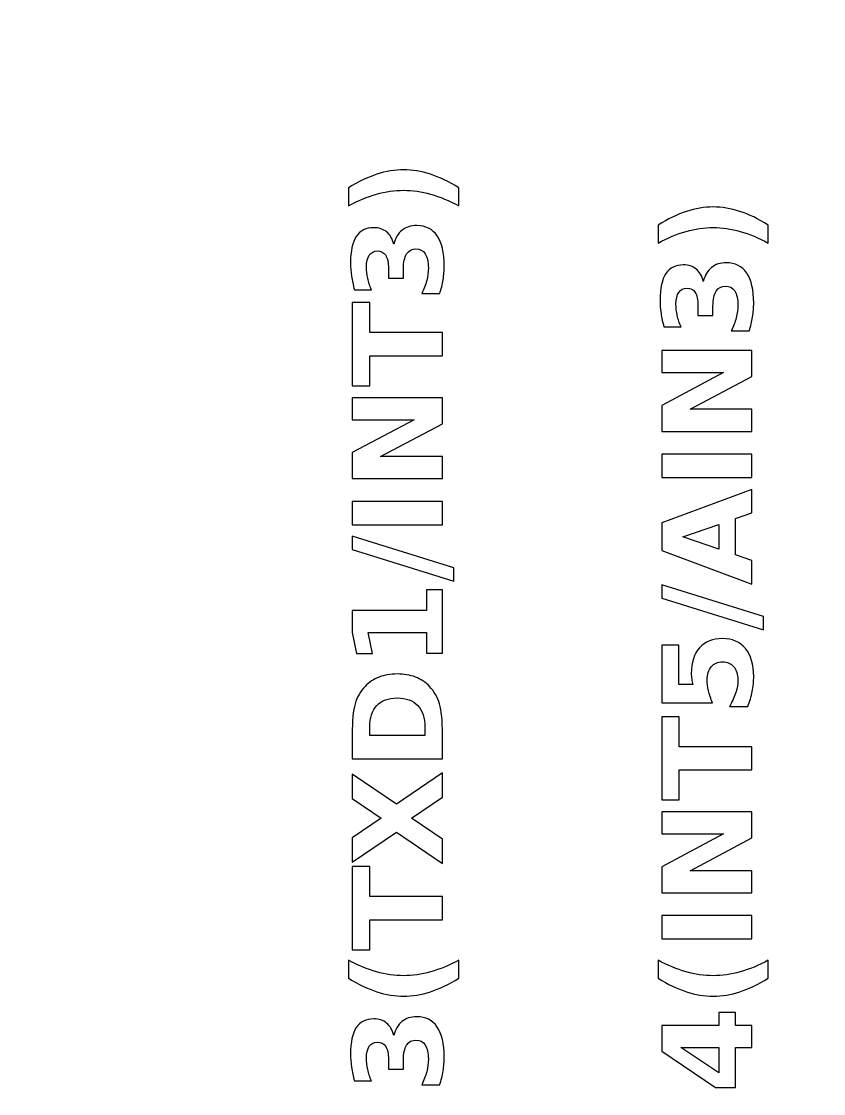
# Model space of a CAD drawing. Header units: centimetres. Extents: x -16.5 to -4.5, y -20.9 to -8.8.
# Drawn here: x -13.107 to -11.811, y -19.23 to -17.499 of the extents above; entities that cross this region are included whole.
import ezdxf

# ---------------------------------------------------------------- set-up
doc = ezdxf.new("R2010")
doc.units = ezdxf.units.CM
doc.header["$MEASUREMENT"] = 0
doc.layers.add('Layer 1', color=7, linetype='Continuous')

msp = doc.modelspace()

# ---------------------------------------------------------------- linework, layer by layer
at = {"layer": 'Layer 1', "color": 7, "lineweight": 35}
msp.add_open_spline([(-16.5, -8.85), (-16.5, -8.85), (-4.5, -8.85), (-4.5, -8.85), (-4.5, -8.85), (-4.5, -8.85), (-4.5, -20.85), (-4.5, -20.85), (-4.5, -20.85), (-4.5, -20.85), (-16.5, -20.85), (-16.5, -20.85), (-16.5, -20.85), (-16.5, -20.85), (-16.5, -8.85), (-16.5, -8.85)], degree=3, knots=[0, 0, 0, 0, 0.25, 0.25, 0.25, 0.25, 0.5, 0.5, 0.5, 0.5, 0.75, 0.75, 0.75, 0.75, 1, 1, 1, 1], dxfattribs=at)
at = {"layer": 'Layer 1', "color": 250, "lineweight": 100}
msp.add_open_spline([(-15.8, -9.55), (-15.8, -9.55), (-5.2, -9.55), (-5.2, -9.55), (-5.2, -9.55), (-5.2, -9.55), (-5.2, -20.15), (-5.2, -20.15), (-5.2, -20.15), (-5.2, -20.15), (-15.8, -20.15), (-15.8, -20.15), (-15.8, -20.15), (-15.8, -20.15), (-15.8, -9.55), (-15.8, -9.55)], degree=3, knots=[0, 0, 0, 0, 0.25, 0.25, 0.25, 0.25, 0.5, 0.5, 0.5, 0.5, 0.75, 0.75, 0.75, 0.75, 1, 1, 1, 1], dxfattribs=at)
at = {"layer": 'Layer 1', "color": 250}
for points, knots in [([(-12.40073, -17.79633), (-12.41623, -17.788), (-12.43137, -17.78173), (-12.44613, -17.77756), (-12.44613, -17.77756), (-12.46093, -17.7734), (-12.4755, -17.77133), (-12.4899, -17.77133), (-12.4899, -17.77133), (-12.5043, -17.77133), (-12.51887, -17.7734), (-12.5336, -17.77756), (-12.5336, -17.77756), (-12.54833, -17.78173), (-12.56343, -17.788), (-12.57887, -17.79633), (-12.57887, -17.79633), (-12.57887, -17.79633), (-12.57887, -17.76733), (-12.57887, -17.76733), (-12.57887, -17.76733), (-12.5629, -17.75743), (-12.54763, -17.7501), (-12.533, -17.7453), (-12.533, -17.7453), (-12.5184, -17.74053), (-12.50397, -17.73813), (-12.4897, -17.73813), (-12.4897, -17.73813), (-12.47543, -17.73813), (-12.46107, -17.7405), (-12.4466, -17.74526), (-12.4466, -17.74526), (-12.4321, -17.75), (-12.4168, -17.75736), (-12.40073, -17.76733), (-12.40073, -17.76733), (-12.40073, -17.76733), (-12.40073, -17.79633), (-12.40073, -17.79633)], [0, 0, 0, 0, 0.1, 0.1, 0.1, 0.1, 0.2, 0.2, 0.2, 0.2, 0.3, 0.3, 0.3, 0.3, 0.4, 0.4, 0.4, 0.4, 0.5, 0.5, 0.5, 0.5, 0.6, 0.6, 0.6, 0.6, 0.7, 0.7, 0.7, 0.7, 0.8, 0.8, 0.8, 0.8, 0.9, 0.9, 0.9, 0.9, 1, 1, 1, 1]), ([(-11.90073, -17.85639), (-11.91623, -17.84806), (-11.93137, -17.84179), (-11.94613, -17.83762), (-11.94613, -17.83762), (-11.96093, -17.83346), (-11.9755, -17.83139), (-11.9899, -17.83139), (-11.9899, -17.83139), (-12.0043, -17.83139), (-12.01887, -17.83346), (-12.0336, -17.83762), (-12.0336, -17.83762), (-12.04833, -17.84179), (-12.06343, -17.84806), (-12.07887, -17.85639), (-12.07887, -17.85639), (-12.07887, -17.85639), (-12.07887, -17.82739), (-12.07887, -17.82739), (-12.07887, -17.82739), (-12.0629, -17.81749), (-12.04763, -17.81016), (-12.033, -17.80536), (-12.033, -17.80536), (-12.0184, -17.80059), (-12.00397, -17.79819), (-11.9897, -17.79819), (-11.9897, -17.79819), (-11.97543, -17.79819), (-11.96107, -17.80056), (-11.9466, -17.80532), (-11.9466, -17.80532), (-11.9321, -17.81006), (-11.9168, -17.81742), (-11.90073, -17.82739), (-11.90073, -17.82739), (-11.90073, -17.82739), (-11.90073, -17.85639), (-11.90073, -17.85639)], [0, 0, 0, 0, 0.1, 0.1, 0.1, 0.1, 0.2, 0.2, 0.2, 0.2, 0.3, 0.3, 0.3, 0.3, 0.4, 0.4, 0.4, 0.4, 0.5, 0.5, 0.5, 0.5, 0.6, 0.6, 0.6, 0.6, 0.7, 0.7, 0.7, 0.7, 0.8, 0.8, 0.8, 0.8, 0.9, 0.9, 0.9, 0.9, 1, 1, 1, 1]), ([(-12.50573, -17.85833), (-12.5032, -17.84853), (-12.49877, -17.84103), (-12.4925, -17.83593), (-12.4925, -17.83593), (-12.4862, -17.83083), (-12.47823, -17.82827), (-12.46853, -17.82827), (-12.46853, -17.82827), (-12.45407, -17.82827), (-12.44307, -17.8338), (-12.43553, -17.84487), (-12.43553, -17.84487), (-12.42803, -17.85593), (-12.42427, -17.87207), (-12.42427, -17.8933), (-12.42427, -17.8933), (-12.42427, -17.9008), (-12.42487, -17.9083), (-12.42607, -17.91583), (-12.42607, -17.91583), (-12.42727, -17.92333), (-12.4291, -17.93077), (-12.4315, -17.93813), (-12.4315, -17.93813), (-12.4315, -17.93813), (-12.4605, -17.93813), (-12.4605, -17.93813), (-12.4605, -17.93813), (-12.457, -17.9311), (-12.45433, -17.92413), (-12.45253, -17.9172), (-12.45253, -17.9172), (-12.45077, -17.91027), (-12.44987, -17.90343), (-12.44987, -17.89673), (-12.44987, -17.89673), (-12.44987, -17.88677), (-12.4516, -17.87913), (-12.45503, -17.87383), (-12.45503, -17.87383), (-12.4585, -17.86853), (-12.46343, -17.86587), (-12.4699, -17.86587), (-12.4699, -17.86587), (-12.47653, -17.86587), (-12.48157, -17.8686), (-12.48497, -17.87403), (-12.48497, -17.87403), (-12.4884, -17.87947), (-12.4901, -17.8875), (-12.4901, -17.8981), (-12.4901, -17.8981), (-12.4901, -17.8981), (-12.4901, -17.91313), (-12.4901, -17.91313), (-12.4901, -17.91313), (-12.4901, -17.91313), (-12.51433, -17.91313), (-12.51433, -17.91313), (-12.51433, -17.91313), (-12.51433, -17.91313), (-12.51433, -17.89733), (-12.51433, -17.89733), (-12.51433, -17.89733), (-12.51433, -17.88787), (-12.5158, -17.88087), (-12.51877, -17.87623), (-12.51877, -17.87623), (-12.52173, -17.8716), (-12.52623, -17.8693), (-12.53227, -17.8693), (-12.53227, -17.8693), (-12.53787, -17.8693), (-12.5422, -17.87153), (-12.54523, -17.87603), (-12.54523, -17.87603), (-12.5483, -17.88053), (-12.54983, -17.88687), (-12.54983, -17.89507), (-12.54983, -17.89507), (-12.54983, -17.90113), (-12.54917, -17.90723), (-12.5478, -17.91343), (-12.5478, -17.91343), (-12.54643, -17.9196), (-12.5444, -17.92573), (-12.54173, -17.93187), (-12.54173, -17.93187), (-12.54173, -17.93187), (-12.56927, -17.93187), (-12.56927, -17.93187), (-12.56927, -17.93187), (-12.57137, -17.92443), (-12.57293, -17.9171), (-12.57397, -17.9098), (-12.57397, -17.9098), (-12.575, -17.9025), (-12.57553, -17.89537), (-12.57553, -17.88833), (-12.57553, -17.88833), (-12.57553, -17.8694), (-12.57243, -17.8552), (-12.5662, -17.8458), (-12.5662, -17.8458), (-12.56, -17.8364), (-12.55063, -17.8317), (-12.53813, -17.8317), (-12.53813, -17.8317), (-12.52963, -17.8317), (-12.52263, -17.83393), (-12.5172, -17.83843), (-12.5172, -17.83843), (-12.51177, -17.84293), (-12.50793, -17.84957), (-12.50573, -17.85833)], [0, 0, 0, 0, 0.0344828, 0.0344828, 0.0344828, 0.0344828, 0.0689655, 0.0689655, 0.0689655, 0.0689655, 0.1034483, 0.1034483, 0.1034483, 0.1034483, 0.137931, 0.137931, 0.137931, 0.137931, 0.1724138, 0.1724138, 0.1724138, 0.1724138, 0.2068966, 0.2068966, 0.2068966, 0.2068966, 0.2413793, 0.2413793, 0.2413793, 0.2413793, 0.2758621, 0.2758621, 0.2758621, 0.2758621, 0.3103448, 0.3103448, 0.3103448, 0.3103448, 0.3448276, 0.3448276, 0.3448276, 0.3448276, 0.3793103, 0.3793103, 0.3793103, 0.3793103, 0.4137931, 0.4137931, 0.4137931, 0.4137931, 0.4482759, 0.4482759, 0.4482759, 0.4482759, 0.4827586, 0.4827586, 0.4827586, 0.4827586, 0.5172414, 0.5172414, 0.5172414, 0.5172414, 0.5517241, 0.5517241, 0.5517241, 0.5517241, 0.5862069, 0.5862069, 0.5862069, 0.5862069, 0.6206897, 0.6206897, 0.6206897, 0.6206897, 0.6551724, 0.6551724, 0.6551724, 0.6551724, 0.6896552, 0.6896552, 0.6896552, 0.6896552, 0.7241379, 0.7241379, 0.7241379, 0.7241379, 0.7586207, 0.7586207, 0.7586207, 0.7586207, 0.7931034, 0.7931034, 0.7931034, 0.7931034, 0.8275862, 0.8275862, 0.8275862, 0.8275862, 0.862069, 0.862069, 0.862069, 0.862069, 0.8965517, 0.8965517, 0.8965517, 0.8965517, 0.9310345, 0.9310345, 0.9310345, 0.9310345, 0.9655172, 0.9655172, 0.9655172, 0.9655172, 1, 1, 1, 1]), ([(-12.00573, -17.91839), (-12.0032, -17.90859), (-11.99877, -17.90109), (-11.9925, -17.89599), (-11.9925, -17.89599), (-11.9862, -17.89089), (-11.97823, -17.88833), (-11.96853, -17.88833), (-11.96853, -17.88833), (-11.95407, -17.88833), (-11.94307, -17.89386), (-11.93553, -17.90493), (-11.93553, -17.90493), (-11.92803, -17.91599), (-11.92427, -17.93213), (-11.92427, -17.95336), (-11.92427, -17.95336), (-11.92427, -17.96086), (-11.92487, -17.96836), (-11.92607, -17.97589), (-11.92607, -17.97589), (-11.92727, -17.98339), (-11.9291, -17.99083), (-11.9315, -17.99819), (-11.9315, -17.99819), (-11.9315, -17.99819), (-11.9605, -17.99819), (-11.9605, -17.99819), (-11.9605, -17.99819), (-11.957, -17.99116), (-11.95433, -17.98419), (-11.95253, -17.97726), (-11.95253, -17.97726), (-11.95077, -17.97033), (-11.94987, -17.96349), (-11.94987, -17.95679), (-11.94987, -17.95679), (-11.94987, -17.94683), (-11.9516, -17.93919), (-11.95503, -17.93389), (-11.95503, -17.93389), (-11.9585, -17.92859), (-11.96343, -17.92593), (-11.9699, -17.92593), (-11.9699, -17.92593), (-11.97653, -17.92593), (-11.98157, -17.92866), (-11.98497, -17.93409), (-11.98497, -17.93409), (-11.9884, -17.93953), (-11.9901, -17.94756), (-11.9901, -17.95816), (-11.9901, -17.95816), (-11.9901, -17.95816), (-11.9901, -17.97319), (-11.9901, -17.97319), (-11.9901, -17.97319), (-11.9901, -17.97319), (-12.01433, -17.97319), (-12.01433, -17.97319), (-12.01433, -17.97319), (-12.01433, -17.97319), (-12.01433, -17.95739), (-12.01433, -17.95739), (-12.01433, -17.95739), (-12.01433, -17.94793), (-12.0158, -17.94093), (-12.01877, -17.93629), (-12.01877, -17.93629), (-12.02173, -17.93166), (-12.02623, -17.92936), (-12.03227, -17.92936), (-12.03227, -17.92936), (-12.03787, -17.92936), (-12.0422, -17.93159), (-12.04523, -17.93609), (-12.04523, -17.93609), (-12.0483, -17.94059), (-12.04983, -17.94693), (-12.04983, -17.95513), (-12.04983, -17.95513), (-12.04983, -17.96119), (-12.04917, -17.96729), (-12.0478, -17.97349), (-12.0478, -17.97349), (-12.04643, -17.97966), (-12.0444, -17.98579), (-12.04173, -17.99193), (-12.04173, -17.99193), (-12.04173, -17.99193), (-12.06927, -17.99193), (-12.06927, -17.99193), (-12.06927, -17.99193), (-12.07137, -17.98449), (-12.07293, -17.97716), (-12.07397, -17.96986), (-12.07397, -17.96986), (-12.075, -17.96256), (-12.07553, -17.95543), (-12.07553, -17.94839), (-12.07553, -17.94839), (-12.07553, -17.92946), (-12.07243, -17.91526), (-12.0662, -17.90586), (-12.0662, -17.90586), (-12.06, -17.89646), (-12.05063, -17.89176), (-12.03813, -17.89176), (-12.03813, -17.89176), (-12.02963, -17.89176), (-12.02263, -17.89399), (-12.0172, -17.89849), (-12.0172, -17.89849), (-12.01177, -17.90299), (-12.00793, -17.90963), (-12.00573, -17.91839)], [0, 0, 0, 0, 0.0344828, 0.0344828, 0.0344828, 0.0344828, 0.0689655, 0.0689655, 0.0689655, 0.0689655, 0.1034483, 0.1034483, 0.1034483, 0.1034483, 0.137931, 0.137931, 0.137931, 0.137931, 0.1724138, 0.1724138, 0.1724138, 0.1724138, 0.2068966, 0.2068966, 0.2068966, 0.2068966, 0.2413793, 0.2413793, 0.2413793, 0.2413793, 0.2758621, 0.2758621, 0.2758621, 0.2758621, 0.3103448, 0.3103448, 0.3103448, 0.3103448, 0.3448276, 0.3448276, 0.3448276, 0.3448276, 0.3793103, 0.3793103, 0.3793103, 0.3793103, 0.4137931, 0.4137931, 0.4137931, 0.4137931, 0.4482759, 0.4482759, 0.4482759, 0.4482759, 0.4827586, 0.4827586, 0.4827586, 0.4827586, 0.5172414, 0.5172414, 0.5172414, 0.5172414, 0.5517241, 0.5517241, 0.5517241, 0.5517241, 0.5862069, 0.5862069, 0.5862069, 0.5862069, 0.6206897, 0.6206897, 0.6206897, 0.6206897, 0.6551724, 0.6551724, 0.6551724, 0.6551724, 0.6896552, 0.6896552, 0.6896552, 0.6896552, 0.7241379, 0.7241379, 0.7241379, 0.7241379, 0.7586207, 0.7586207, 0.7586207, 0.7586207, 0.7931034, 0.7931034, 0.7931034, 0.7931034, 0.8275862, 0.8275862, 0.8275862, 0.8275862, 0.862069, 0.862069, 0.862069, 0.862069, 0.8965517, 0.8965517, 0.8965517, 0.8965517, 0.9310345, 0.9310345, 0.9310345, 0.9310345, 0.9655172, 0.9655172, 0.9655172, 0.9655172, 1, 1, 1, 1]), ([(-12.5729, -18.08696), (-12.5729, -18.08696), (-12.5729, -17.9526), (-12.5729, -17.9526), (-12.5729, -17.9526), (-12.5729, -17.9526), (-12.54447, -17.9526), (-12.54447, -17.9526), (-12.54447, -17.9526), (-12.54447, -17.9526), (-12.54447, -18.00093), (-12.54447, -18.00093), (-12.54447, -18.00093), (-12.54447, -18.00093), (-12.4271, -18.00093), (-12.4271, -18.00093), (-12.4271, -18.00093), (-12.4271, -18.00093), (-12.4271, -18.03853), (-12.4271, -18.03853), (-12.4271, -18.03853), (-12.4271, -18.03853), (-12.54447, -18.03853), (-12.54447, -18.03853), (-12.54447, -18.03853), (-12.54447, -18.03853), (-12.54447, -18.08696), (-12.54447, -18.08696), (-12.54447, -18.08696), (-12.54447, -18.08696), (-12.5729, -18.08696), (-12.5729, -18.08696)], [0, 0, 0, 0, 0.125, 0.125, 0.125, 0.125, 0.25, 0.25, 0.25, 0.25, 0.375, 0.375, 0.375, 0.375, 0.5, 0.5, 0.5, 0.5, 0.625, 0.625, 0.625, 0.625, 0.75, 0.75, 0.75, 0.75, 0.875, 0.875, 0.875, 0.875, 1, 1, 1, 1]), ([(-12.0729, -18.16056), (-12.0729, -18.16056), (-12.0729, -18.11856), (-12.0729, -18.11856), (-12.0729, -18.11856), (-12.0729, -18.11856), (-11.9729, -18.06553), (-11.9729, -18.06553), (-11.9729, -18.06553), (-11.9729, -18.06553), (-12.0729, -18.06553), (-12.0729, -18.06553), (-12.0729, -18.06553), (-12.0729, -18.06553), (-12.0729, -18.0299), (-12.0729, -18.0299), (-12.0729, -18.0299), (-12.0729, -18.0299), (-11.9271, -18.0299), (-11.9271, -18.0299), (-11.9271, -18.0299), (-11.9271, -18.0299), (-11.9271, -18.0719), (-11.9271, -18.0719), (-11.9271, -18.0719), (-11.9271, -18.0719), (-12.0271, -18.12493), (-12.0271, -18.12493), (-12.0271, -18.12493), (-12.0271, -18.12493), (-11.9271, -18.12493), (-11.9271, -18.12493), (-11.9271, -18.12493), (-11.9271, -18.12493), (-11.9271, -18.16056), (-11.9271, -18.16056), (-11.9271, -18.16056), (-11.9271, -18.16056), (-12.0729, -18.16056), (-12.0729, -18.16056)], [0, 0, 0, 0, 0.1, 0.1, 0.1, 0.1, 0.2, 0.2, 0.2, 0.2, 0.3, 0.3, 0.3, 0.3, 0.4, 0.4, 0.4, 0.4, 0.5, 0.5, 0.5, 0.5, 0.6, 0.6, 0.6, 0.6, 0.7, 0.7, 0.7, 0.7, 0.8, 0.8, 0.8, 0.8, 0.9, 0.9, 0.9, 0.9, 1, 1, 1, 1]), ([(-12.5729, -18.23693), (-12.5729, -18.23693), (-12.5729, -18.19493), (-12.5729, -18.19493), (-12.5729, -18.19493), (-12.5729, -18.19493), (-12.4729, -18.1419), (-12.4729, -18.1419), (-12.4729, -18.1419), (-12.4729, -18.1419), (-12.5729, -18.1419), (-12.5729, -18.1419), (-12.5729, -18.1419), (-12.5729, -18.1419), (-12.5729, -18.10627), (-12.5729, -18.10627), (-12.5729, -18.10627), (-12.5729, -18.10627), (-12.4271, -18.10627), (-12.4271, -18.10627), (-12.4271, -18.10627), (-12.4271, -18.10627), (-12.4271, -18.14827), (-12.4271, -18.14827), (-12.4271, -18.14827), (-12.4271, -18.14827), (-12.5271, -18.2013), (-12.5271, -18.2013), (-12.5271, -18.2013), (-12.5271, -18.2013), (-12.4271, -18.2013), (-12.4271, -18.2013), (-12.4271, -18.2013), (-12.4271, -18.2013), (-12.4271, -18.23693), (-12.4271, -18.23693), (-12.4271, -18.23693), (-12.4271, -18.23693), (-12.5729, -18.23693), (-12.5729, -18.23693)], [0, 0, 0, 0, 0.1, 0.1, 0.1, 0.1, 0.2, 0.2, 0.2, 0.2, 0.3, 0.3, 0.3, 0.3, 0.4, 0.4, 0.4, 0.4, 0.5, 0.5, 0.5, 0.5, 0.6, 0.6, 0.6, 0.6, 0.7, 0.7, 0.7, 0.7, 0.8, 0.8, 0.8, 0.8, 0.9, 0.9, 0.9, 0.9, 1, 1, 1, 1]), ([(-12.0729, -18.23496), (-12.0729, -18.23496), (-12.0729, -18.19736), (-12.0729, -18.19736), (-12.0729, -18.19736), (-12.0729, -18.19736), (-11.9271, -18.19736), (-11.9271, -18.19736), (-11.9271, -18.19736), (-11.9271, -18.19736), (-11.9271, -18.23496), (-11.9271, -18.23496), (-11.9271, -18.23496), (-11.9271, -18.23496), (-12.0729, -18.23496), (-12.0729, -18.23496)], [0, 0, 0, 0, 0.25, 0.25, 0.25, 0.25, 0.5, 0.5, 0.5, 0.5, 0.75, 0.75, 0.75, 0.75, 1, 1, 1, 1]), ([(-11.95363, -18.3013), (-11.95363, -18.3013), (-11.95363, -18.3601), (-11.95363, -18.3601), (-11.95363, -18.3601), (-11.95363, -18.3601), (-11.9271, -18.36936), (-11.9271, -18.36936), (-11.9271, -18.36936), (-11.9271, -18.36936), (-11.9271, -18.40716), (-11.9271, -18.40716), (-11.9271, -18.40716), (-11.9271, -18.40716), (-12.0729, -18.35316), (-12.0729, -18.35316), (-12.0729, -18.35316), (-12.0729, -18.35316), (-12.0729, -18.30833), (-12.0729, -18.30833), (-12.0729, -18.30833), (-12.0729, -18.30833), (-11.9271, -18.25433), (-11.9271, -18.25433), (-11.9271, -18.25433), (-11.9271, -18.25433), (-11.9271, -18.29213), (-11.9271, -18.29213), (-11.9271, -18.29213), (-11.9271, -18.29213), (-11.95363, -18.3013), (-11.95363, -18.3013)], [0, 0, 0, 0, 0.125, 0.125, 0.125, 0.125, 0.25, 0.25, 0.25, 0.25, 0.375, 0.375, 0.375, 0.375, 0.5, 0.5, 0.5, 0.5, 0.625, 0.625, 0.625, 0.625, 0.75, 0.75, 0.75, 0.75, 0.875, 0.875, 0.875, 0.875, 1, 1, 1, 1]), ([(-12.5729, -18.31133), (-12.5729, -18.31133), (-12.5729, -18.27373), (-12.5729, -18.27373), (-12.5729, -18.27373), (-12.5729, -18.27373), (-12.4271, -18.27373), (-12.4271, -18.27373), (-12.4271, -18.27373), (-12.4271, -18.27373), (-12.4271, -18.31133), (-12.4271, -18.31133), (-12.4271, -18.31133), (-12.4271, -18.31133), (-12.5729, -18.31133), (-12.5729, -18.31133)], [0, 0, 0, 0, 0.25, 0.25, 0.25, 0.25, 0.5, 0.5, 0.5, 0.5, 0.75, 0.75, 0.75, 0.75, 1, 1, 1, 1]), ([(-11.9807, -18.35073), (-11.9807, -18.35073), (-11.9807, -18.31076), (-11.9807, -18.31076), (-11.9807, -18.31076), (-11.9807, -18.31076), (-12.0387, -18.3307), (-12.0387, -18.3307), (-12.0387, -18.3307), (-12.0387, -18.3307), (-11.9807, -18.35073), (-11.9807, -18.35073)], [0, 0, 0, 0, 0.3333333, 0.3333333, 0.3333333, 0.3333333, 0.6666667, 0.6666667, 0.6666667, 0.6666667, 1, 1, 1, 1]), ([(-12.5729, -18.35136), (-12.5729, -18.35136), (-12.5729, -18.3297), (-12.5729, -18.3297), (-12.5729, -18.3297), (-12.5729, -18.3297), (-12.40853, -18.38116), (-12.40853, -18.38116), (-12.40853, -18.38116), (-12.40853, -18.38116), (-12.40853, -18.40273), (-12.40853, -18.40273), (-12.40853, -18.40273), (-12.40853, -18.40273), (-12.5729, -18.35136), (-12.5729, -18.35136)], [0, 0, 0, 0, 0.25, 0.25, 0.25, 0.25, 0.5, 0.5, 0.5, 0.5, 0.75, 0.75, 0.75, 0.75, 1, 1, 1, 1]), ([(-12.45307, -18.51847), (-12.45307, -18.51847), (-12.45307, -18.48527), (-12.45307, -18.48527), (-12.45307, -18.48527), (-12.45307, -18.48527), (-12.5473, -18.48527), (-12.5473, -18.48527), (-12.5473, -18.48527), (-12.5473, -18.48527), (-12.54027, -18.51933), (-12.54027, -18.51933), (-12.54027, -18.51933), (-12.54027, -18.51933), (-12.56587, -18.51933), (-12.56587, -18.51933), (-12.56587, -18.51933), (-12.56587, -18.51933), (-12.5729, -18.48547), (-12.5729, -18.48547), (-12.5729, -18.48547), (-12.5729, -18.48547), (-12.5729, -18.44973), (-12.5729, -18.44973), (-12.5729, -18.44973), (-12.5729, -18.44973), (-12.45307, -18.44973), (-12.45307, -18.44973), (-12.45307, -18.44973), (-12.45307, -18.44973), (-12.45307, -18.41653), (-12.45307, -18.41653), (-12.45307, -18.41653), (-12.45307, -18.41653), (-12.4271, -18.41653), (-12.4271, -18.41653), (-12.4271, -18.41653), (-12.4271, -18.41653), (-12.4271, -18.51847), (-12.4271, -18.51847), (-12.4271, -18.51847), (-12.4271, -18.51847), (-12.45307, -18.51847), (-12.45307, -18.51847)], [0, 0, 0, 0, 0.0909091, 0.0909091, 0.0909091, 0.0909091, 0.1818182, 0.1818182, 0.1818182, 0.1818182, 0.2727273, 0.2727273, 0.2727273, 0.2727273, 0.3636364, 0.3636364, 0.3636364, 0.3636364, 0.4545455, 0.4545455, 0.4545455, 0.4545455, 0.5454545, 0.5454545, 0.5454545, 0.5454545, 0.6363636, 0.6363636, 0.6363636, 0.6363636, 0.7272727, 0.7272727, 0.7272727, 0.7272727, 0.8181818, 0.8181818, 0.8181818, 0.8181818, 0.9090909, 0.9090909, 0.9090909, 0.9090909, 1, 1, 1, 1]), ([(-12.0729, -18.42979), (-12.0729, -18.42979), (-12.0729, -18.40813), (-12.0729, -18.40813), (-12.0729, -18.40813), (-12.0729, -18.40813), (-11.90853, -18.45959), (-11.90853, -18.45959), (-11.90853, -18.45959), (-11.90853, -18.45959), (-11.90853, -18.48116), (-11.90853, -18.48116), (-11.90853, -18.48116), (-11.90853, -18.48116), (-12.0729, -18.42979), (-12.0729, -18.42979)], [0, 0, 0, 0, 0.25, 0.25, 0.25, 0.25, 0.5, 0.5, 0.5, 0.5, 0.75, 0.75, 0.75, 0.75, 1, 1, 1, 1]), ([(-12.0729, -18.59913), (-12.0729, -18.59913), (-12.0729, -18.50566), (-12.0729, -18.50566), (-12.0729, -18.50566), (-12.0729, -18.50566), (-12.04527, -18.50566), (-12.04527, -18.50566), (-12.04527, -18.50566), (-12.04527, -18.50566), (-12.04527, -18.56916), (-12.04527, -18.56916), (-12.04527, -18.56916), (-12.04527, -18.56916), (-12.0227, -18.56916), (-12.0227, -18.56916), (-12.0227, -18.56916), (-12.02347, -18.5663), (-12.02407, -18.56343), (-12.0245, -18.56053), (-12.0245, -18.56053), (-12.02493, -18.55763), (-12.02513, -18.5546), (-12.02513, -18.5515), (-12.02513, -18.5515), (-12.02513, -18.5337), (-12.0207, -18.51986), (-12.0118, -18.50996), (-12.0118, -18.50996), (-12.00293, -18.50006), (-11.99053, -18.49513), (-11.97467, -18.49513), (-11.97467, -18.49513), (-11.9589, -18.49513), (-11.94657, -18.50053), (-11.93763, -18.5113), (-11.93763, -18.5113), (-11.92873, -18.52206), (-11.92427, -18.53703), (-11.92427, -18.55616), (-11.92427, -18.55616), (-11.92427, -18.56443), (-11.92507, -18.57263), (-11.92667, -18.58073), (-11.92667, -18.58073), (-11.92827, -18.58883), (-11.93067, -18.5969), (-11.93393, -18.6049), (-11.93393, -18.6049), (-11.93393, -18.6049), (-11.96353, -18.6049), (-11.96353, -18.6049), (-11.96353, -18.6049), (-11.95897, -18.59696), (-11.95557, -18.58943), (-11.95327, -18.5823), (-11.95327, -18.5823), (-11.951, -18.57516), (-11.94987, -18.56843), (-11.94987, -18.56213), (-11.94987, -18.56213), (-11.94987, -18.553), (-11.9521, -18.54583), (-11.95657, -18.5406), (-11.95657, -18.5406), (-11.961, -18.53536), (-11.96703, -18.53273), (-11.97463, -18.53273), (-11.97463, -18.53273), (-11.98233, -18.53273), (-11.98837, -18.53536), (-11.9928, -18.5406), (-11.9928, -18.5406), (-11.99723, -18.54583), (-11.99943, -18.553), (-11.99943, -18.56213), (-11.99943, -18.56213), (-11.99943, -18.56753), (-11.99873, -18.5733), (-11.99733, -18.5794), (-11.99733, -18.5794), (-11.99593, -18.58553), (-11.99377, -18.5921), (-11.99083, -18.59913), (-11.99083, -18.59913), (-11.99083, -18.59913), (-12.0729, -18.59913), (-12.0729, -18.59913)], [0, 0, 0, 0, 0.0454545, 0.0454545, 0.0454545, 0.0454545, 0.0909091, 0.0909091, 0.0909091, 0.0909091, 0.1363636, 0.1363636, 0.1363636, 0.1363636, 0.1818182, 0.1818182, 0.1818182, 0.1818182, 0.2272727, 0.2272727, 0.2272727, 0.2272727, 0.2727273, 0.2727273, 0.2727273, 0.2727273, 0.3181818, 0.3181818, 0.3181818, 0.3181818, 0.3636364, 0.3636364, 0.3636364, 0.3636364, 0.4090909, 0.4090909, 0.4090909, 0.4090909, 0.4545455, 0.4545455, 0.4545455, 0.4545455, 0.5, 0.5, 0.5, 0.5, 0.5454545, 0.5454545, 0.5454545, 0.5454545, 0.5909091, 0.5909091, 0.5909091, 0.5909091, 0.6363636, 0.6363636, 0.6363636, 0.6363636, 0.6818182, 0.6818182, 0.6818182, 0.6818182, 0.7272727, 0.7272727, 0.7272727, 0.7272727, 0.7727273, 0.7727273, 0.7727273, 0.7727273, 0.8181818, 0.8181818, 0.8181818, 0.8181818, 0.8636364, 0.8636364, 0.8636364, 0.8636364, 0.9090909, 0.9090909, 0.9090909, 0.9090909, 0.9545455, 0.9545455, 0.9545455, 0.9545455, 1, 1, 1, 1]), ([(-12.5729, -18.68953), (-12.5729, -18.68953), (-12.5729, -18.64987), (-12.5729, -18.64987), (-12.5729, -18.64987), (-12.5729, -18.62773), (-12.57133, -18.61127), (-12.56817, -18.60043), (-12.56817, -18.60043), (-12.565, -18.5896), (-12.55967, -18.5803), (-12.5521, -18.57253), (-12.5521, -18.57253), (-12.54553, -18.5657), (-12.53793, -18.56063), (-12.52933, -18.5573), (-12.52933, -18.5573), (-12.52077, -18.554), (-12.51103, -18.55233), (-12.50013, -18.55233), (-12.50013, -18.55233), (-12.48913, -18.55233), (-12.47933, -18.554), (-12.4707, -18.5573), (-12.4707, -18.5573), (-12.46207, -18.56063), (-12.45447, -18.5657), (-12.4479, -18.57253), (-12.4479, -18.57253), (-12.44033, -18.58037), (-12.435, -18.58973), (-12.43183, -18.60067), (-12.43183, -18.60067), (-12.42867, -18.6116), (-12.4271, -18.628), (-12.4271, -18.64987), (-12.4271, -18.64987), (-12.4271, -18.64987), (-12.4271, -18.68953), (-12.4271, -18.68953), (-12.4271, -18.68953), (-12.4271, -18.68953), (-12.5729, -18.68953), (-12.5729, -18.68953)], [0, 0, 0, 0, 0.0909091, 0.0909091, 0.0909091, 0.0909091, 0.1818182, 0.1818182, 0.1818182, 0.1818182, 0.2727273, 0.2727273, 0.2727273, 0.2727273, 0.3636364, 0.3636364, 0.3636364, 0.3636364, 0.4545455, 0.4545455, 0.4545455, 0.4545455, 0.5454545, 0.5454545, 0.5454545, 0.5454545, 0.6363636, 0.6363636, 0.6363636, 0.6363636, 0.7272727, 0.7272727, 0.7272727, 0.7272727, 0.8181818, 0.8181818, 0.8181818, 0.8181818, 0.9090909, 0.9090909, 0.9090909, 0.9090909, 1, 1, 1, 1]), ([(-12.54447, -18.65193), (-12.54447, -18.65193), (-12.45553, -18.65193), (-12.45553, -18.65193), (-12.45553, -18.65193), (-12.45553, -18.65193), (-12.45553, -18.63847), (-12.45553, -18.63847), (-12.45553, -18.63847), (-12.45553, -18.6231), (-12.45933, -18.61137), (-12.46697, -18.60327), (-12.46697, -18.60327), (-12.47457, -18.59517), (-12.48563, -18.5911), (-12.50013, -18.5911), (-12.50013, -18.5911), (-12.5146, -18.5911), (-12.5256, -18.59513), (-12.53313, -18.6032), (-12.53313, -18.6032), (-12.5407, -18.61127), (-12.54447, -18.62303), (-12.54447, -18.63847), (-12.54447, -18.63847), (-12.54447, -18.63847), (-12.54447, -18.65193), (-12.54447, -18.65193)], [0, 0, 0, 0, 0.1428571, 0.1428571, 0.1428571, 0.1428571, 0.2857143, 0.2857143, 0.2857143, 0.2857143, 0.4285714, 0.4285714, 0.4285714, 0.4285714, 0.5714286, 0.5714286, 0.5714286, 0.5714286, 0.7142857, 0.7142857, 0.7142857, 0.7142857, 0.8571429, 0.8571429, 0.8571429, 0.8571429, 1, 1, 1, 1]), ([(-12.0729, -18.75579), (-12.0729, -18.75579), (-12.0729, -18.62143), (-12.0729, -18.62143), (-12.0729, -18.62143), (-12.0729, -18.62143), (-12.04447, -18.62143), (-12.04447, -18.62143), (-12.04447, -18.62143), (-12.04447, -18.62143), (-12.04447, -18.66976), (-12.04447, -18.66976), (-12.04447, -18.66976), (-12.04447, -18.66976), (-11.9271, -18.66976), (-11.9271, -18.66976), (-11.9271, -18.66976), (-11.9271, -18.66976), (-11.9271, -18.70736), (-11.9271, -18.70736), (-11.9271, -18.70736), (-11.9271, -18.70736), (-12.04447, -18.70736), (-12.04447, -18.70736), (-12.04447, -18.70736), (-12.04447, -18.70736), (-12.04447, -18.75579), (-12.04447, -18.75579), (-12.04447, -18.75579), (-12.04447, -18.75579), (-12.0729, -18.75579), (-12.0729, -18.75579)], [0, 0, 0, 0, 0.125, 0.125, 0.125, 0.125, 0.25, 0.25, 0.25, 0.25, 0.375, 0.375, 0.375, 0.375, 0.5, 0.5, 0.5, 0.5, 0.625, 0.625, 0.625, 0.625, 0.75, 0.75, 0.75, 0.75, 0.875, 0.875, 0.875, 0.875, 1, 1, 1, 1]), ([(-12.5015, -18.7625), (-12.5015, -18.7625), (-12.4271, -18.7119), (-12.4271, -18.7119), (-12.4271, -18.7119), (-12.4271, -18.7119), (-12.4271, -18.75107), (-12.4271, -18.75107), (-12.4271, -18.75107), (-12.4271, -18.75107), (-12.4769, -18.78513), (-12.4769, -18.78513), (-12.4769, -18.78513), (-12.4769, -18.78513), (-12.4271, -18.81893), (-12.4271, -18.81893), (-12.4271, -18.81893), (-12.4271, -18.81893), (-12.4271, -18.8583), (-12.4271, -18.8583), (-12.4271, -18.8583), (-12.4271, -18.8583), (-12.5015, -18.8077), (-12.5015, -18.8077), (-12.5015, -18.8077), (-12.5015, -18.8077), (-12.5729, -18.85633), (-12.5729, -18.85633), (-12.5729, -18.85633), (-12.5729, -18.85633), (-12.5729, -18.81707), (-12.5729, -18.81707), (-12.5729, -18.81707), (-12.5729, -18.81707), (-12.52593, -18.78513), (-12.52593, -18.78513), (-12.52593, -18.78513), (-12.52593, -18.78513), (-12.5729, -18.7533), (-12.5729, -18.7533), (-12.5729, -18.7533), (-12.5729, -18.7533), (-12.5729, -18.71387), (-12.5729, -18.71387), (-12.5729, -18.71387), (-12.5729, -18.71387), (-12.5015, -18.7625), (-12.5015, -18.7625)], [0, 0, 0, 0, 0.0833333, 0.0833333, 0.0833333, 0.0833333, 0.1666667, 0.1666667, 0.1666667, 0.1666667, 0.25, 0.25, 0.25, 0.25, 0.3333333, 0.3333333, 0.3333333, 0.3333333, 0.4166667, 0.4166667, 0.4166667, 0.4166667, 0.5, 0.5, 0.5, 0.5, 0.5833333, 0.5833333, 0.5833333, 0.5833333, 0.6666667, 0.6666667, 0.6666667, 0.6666667, 0.75, 0.75, 0.75, 0.75, 0.8333333, 0.8333333, 0.8333333, 0.8333333, 0.9166667, 0.9166667, 0.9166667, 0.9166667, 1, 1, 1, 1]), ([(-12.0729, -18.90576), (-12.0729, -18.90576), (-12.0729, -18.86376), (-12.0729, -18.86376), (-12.0729, -18.86376), (-12.0729, -18.86376), (-11.9729, -18.81073), (-11.9729, -18.81073), (-11.9729, -18.81073), (-11.9729, -18.81073), (-12.0729, -18.81073), (-12.0729, -18.81073), (-12.0729, -18.81073), (-12.0729, -18.81073), (-12.0729, -18.7751), (-12.0729, -18.7751), (-12.0729, -18.7751), (-12.0729, -18.7751), (-11.9271, -18.7751), (-11.9271, -18.7751), (-11.9271, -18.7751), (-11.9271, -18.7751), (-11.9271, -18.8171), (-11.9271, -18.8171), (-11.9271, -18.8171), (-11.9271, -18.8171), (-12.0271, -18.87013), (-12.0271, -18.87013), (-12.0271, -18.87013), (-12.0271, -18.87013), (-11.9271, -18.87013), (-11.9271, -18.87013), (-11.9271, -18.87013), (-11.9271, -18.87013), (-11.9271, -18.90576), (-11.9271, -18.90576), (-11.9271, -18.90576), (-11.9271, -18.90576), (-12.0729, -18.90576), (-12.0729, -18.90576)], [0, 0, 0, 0, 0.1, 0.1, 0.1, 0.1, 0.2, 0.2, 0.2, 0.2, 0.3, 0.3, 0.3, 0.3, 0.4, 0.4, 0.4, 0.4, 0.5, 0.5, 0.5, 0.5, 0.6, 0.6, 0.6, 0.6, 0.7, 0.7, 0.7, 0.7, 0.8, 0.8, 0.8, 0.8, 0.9, 0.9, 0.9, 0.9, 1, 1, 1, 1]), ([(-12.5729, -18.99756), (-12.5729, -18.99756), (-12.5729, -18.8632), (-12.5729, -18.8632), (-12.5729, -18.8632), (-12.5729, -18.8632), (-12.54447, -18.8632), (-12.54447, -18.8632), (-12.54447, -18.8632), (-12.54447, -18.8632), (-12.54447, -18.91153), (-12.54447, -18.91153), (-12.54447, -18.91153), (-12.54447, -18.91153), (-12.4271, -18.91153), (-12.4271, -18.91153), (-12.4271, -18.91153), (-12.4271, -18.91153), (-12.4271, -18.94913), (-12.4271, -18.94913), (-12.4271, -18.94913), (-12.4271, -18.94913), (-12.54447, -18.94913), (-12.54447, -18.94913), (-12.54447, -18.94913), (-12.54447, -18.94913), (-12.54447, -18.99756), (-12.54447, -18.99756), (-12.54447, -18.99756), (-12.54447, -18.99756), (-12.5729, -18.99756), (-12.5729, -18.99756)], [0, 0, 0, 0, 0.125, 0.125, 0.125, 0.125, 0.25, 0.25, 0.25, 0.25, 0.375, 0.375, 0.375, 0.375, 0.5, 0.5, 0.5, 0.5, 0.625, 0.625, 0.625, 0.625, 0.75, 0.75, 0.75, 0.75, 0.875, 0.875, 0.875, 0.875, 1, 1, 1, 1]), ([(-12.0729, -18.98016), (-12.0729, -18.98016), (-12.0729, -18.94256), (-12.0729, -18.94256), (-12.0729, -18.94256), (-12.0729, -18.94256), (-11.9271, -18.94256), (-11.9271, -18.94256), (-11.9271, -18.94256), (-11.9271, -18.94256), (-11.9271, -18.98016), (-11.9271, -18.98016), (-11.9271, -18.98016), (-11.9271, -18.98016), (-12.0729, -18.98016), (-12.0729, -18.98016)], [0, 0, 0, 0, 0.25, 0.25, 0.25, 0.25, 0.5, 0.5, 0.5, 0.5, 0.75, 0.75, 0.75, 0.75, 1, 1, 1, 1]), ([(-12.40073, -19.01453), (-12.40073, -19.01453), (-12.40073, -19.04353), (-12.40073, -19.04353), (-12.40073, -19.04353), (-12.4168, -19.0535), (-12.4321, -19.06086), (-12.4466, -19.0656), (-12.4466, -19.0656), (-12.46107, -19.07036), (-12.47543, -19.07273), (-12.4897, -19.07273), (-12.4897, -19.07273), (-12.50397, -19.07273), (-12.5184, -19.07033), (-12.533, -19.06556), (-12.533, -19.06556), (-12.54763, -19.06076), (-12.5629, -19.05343), (-12.57887, -19.04353), (-12.57887, -19.04353), (-12.57887, -19.04353), (-12.57887, -19.01453), (-12.57887, -19.01453), (-12.57887, -19.01453), (-12.56343, -19.02286), (-12.54833, -19.0291), (-12.5336, -19.03326), (-12.5336, -19.03326), (-12.51887, -19.03743), (-12.5043, -19.03953), (-12.4899, -19.03953), (-12.4899, -19.03953), (-12.4755, -19.03953), (-12.46093, -19.03746), (-12.44613, -19.03333), (-12.44613, -19.03333), (-12.43137, -19.0292), (-12.41623, -19.02293), (-12.40073, -19.01453)], [0, 0, 0, 0, 0.1, 0.1, 0.1, 0.1, 0.2, 0.2, 0.2, 0.2, 0.3, 0.3, 0.3, 0.3, 0.4, 0.4, 0.4, 0.4, 0.5, 0.5, 0.5, 0.5, 0.6, 0.6, 0.6, 0.6, 0.7, 0.7, 0.7, 0.7, 0.8, 0.8, 0.8, 0.8, 0.9, 0.9, 0.9, 0.9, 1, 1, 1, 1]), ([(-11.90073, -19.01453), (-11.90073, -19.01453), (-11.90073, -19.04353), (-11.90073, -19.04353), (-11.90073, -19.04353), (-11.9168, -19.0535), (-11.9321, -19.06086), (-11.9466, -19.0656), (-11.9466, -19.0656), (-11.96107, -19.07036), (-11.97543, -19.07273), (-11.9897, -19.07273), (-11.9897, -19.07273), (-12.00397, -19.07273), (-12.0184, -19.07033), (-12.033, -19.06556), (-12.033, -19.06556), (-12.04763, -19.06076), (-12.0629, -19.05343), (-12.07887, -19.04353), (-12.07887, -19.04353), (-12.07887, -19.04353), (-12.07887, -19.01453), (-12.07887, -19.01453), (-12.07887, -19.01453), (-12.06343, -19.02286), (-12.04833, -19.0291), (-12.0336, -19.03326), (-12.0336, -19.03326), (-12.01887, -19.03743), (-12.0043, -19.03953), (-11.9899, -19.03953), (-11.9899, -19.03953), (-11.9755, -19.03953), (-11.96093, -19.03746), (-11.94613, -19.03333), (-11.94613, -19.03333), (-11.93137, -19.0292), (-11.91623, -19.02293), (-11.90073, -19.01453)], [0, 0, 0, 0, 0.1, 0.1, 0.1, 0.1, 0.2, 0.2, 0.2, 0.2, 0.3, 0.3, 0.3, 0.3, 0.4, 0.4, 0.4, 0.4, 0.5, 0.5, 0.5, 0.5, 0.6, 0.6, 0.6, 0.6, 0.7, 0.7, 0.7, 0.7, 0.8, 0.8, 0.8, 0.8, 0.9, 0.9, 0.9, 0.9, 1, 1, 1, 1]), ([(-12.50573, -19.13593), (-12.5032, -19.12613), (-12.49877, -19.11863), (-12.4925, -19.11353), (-12.4925, -19.11353), (-12.4862, -19.10843), (-12.47823, -19.10587), (-12.46853, -19.10587), (-12.46853, -19.10587), (-12.45407, -19.10587), (-12.44307, -19.1114), (-12.43553, -19.12247), (-12.43553, -19.12247), (-12.42803, -19.13353), (-12.42427, -19.14967), (-12.42427, -19.1709), (-12.42427, -19.1709), (-12.42427, -19.1784), (-12.42487, -19.1859), (-12.42607, -19.19343), (-12.42607, -19.19343), (-12.42727, -19.20093), (-12.4291, -19.20837), (-12.4315, -19.21573), (-12.4315, -19.21573), (-12.4315, -19.21573), (-12.4605, -19.21573), (-12.4605, -19.21573), (-12.4605, -19.21573), (-12.457, -19.2087), (-12.45433, -19.20173), (-12.45253, -19.1948), (-12.45253, -19.1948), (-12.45077, -19.18787), (-12.44987, -19.18103), (-12.44987, -19.17433), (-12.44987, -19.17433), (-12.44987, -19.16437), (-12.4516, -19.15673), (-12.45503, -19.15143), (-12.45503, -19.15143), (-12.4585, -19.14613), (-12.46343, -19.14347), (-12.4699, -19.14347), (-12.4699, -19.14347), (-12.47653, -19.14347), (-12.48157, -19.1462), (-12.48497, -19.15163), (-12.48497, -19.15163), (-12.4884, -19.15707), (-12.4901, -19.1651), (-12.4901, -19.1757), (-12.4901, -19.1757), (-12.4901, -19.1757), (-12.4901, -19.19073), (-12.4901, -19.19073), (-12.4901, -19.19073), (-12.4901, -19.19073), (-12.51433, -19.19073), (-12.51433, -19.19073), (-12.51433, -19.19073), (-12.51433, -19.19073), (-12.51433, -19.17493), (-12.51433, -19.17493), (-12.51433, -19.17493), (-12.51433, -19.16547), (-12.5158, -19.15847), (-12.51877, -19.15383), (-12.51877, -19.15383), (-12.52173, -19.1492), (-12.52623, -19.1469), (-12.53227, -19.1469), (-12.53227, -19.1469), (-12.53787, -19.1469), (-12.5422, -19.14913), (-12.54523, -19.15363), (-12.54523, -19.15363), (-12.5483, -19.15813), (-12.54983, -19.16447), (-12.54983, -19.17267), (-12.54983, -19.17267), (-12.54983, -19.17873), (-12.54917, -19.18483), (-12.5478, -19.19103), (-12.5478, -19.19103), (-12.54643, -19.1972), (-12.5444, -19.20333), (-12.54173, -19.20947), (-12.54173, -19.20947), (-12.54173, -19.20947), (-12.56927, -19.20947), (-12.56927, -19.20947), (-12.56927, -19.20947), (-12.57137, -19.20203), (-12.57293, -19.1947), (-12.57397, -19.1874), (-12.57397, -19.1874), (-12.575, -19.1801), (-12.57553, -19.17297), (-12.57553, -19.16593), (-12.57553, -19.16593), (-12.57553, -19.147), (-12.57243, -19.1328), (-12.5662, -19.1234), (-12.5662, -19.1234), (-12.56, -19.114), (-12.55063, -19.1093), (-12.53813, -19.1093), (-12.53813, -19.1093), (-12.52963, -19.1093), (-12.52263, -19.11153), (-12.5172, -19.11603), (-12.5172, -19.11603), (-12.51177, -19.12053), (-12.50793, -19.12717), (-12.50573, -19.13593)], [0, 0, 0, 0, 0.0344828, 0.0344828, 0.0344828, 0.0344828, 0.0689655, 0.0689655, 0.0689655, 0.0689655, 0.1034483, 0.1034483, 0.1034483, 0.1034483, 0.137931, 0.137931, 0.137931, 0.137931, 0.1724138, 0.1724138, 0.1724138, 0.1724138, 0.2068966, 0.2068966, 0.2068966, 0.2068966, 0.2413793, 0.2413793, 0.2413793, 0.2413793, 0.2758621, 0.2758621, 0.2758621, 0.2758621, 0.3103448, 0.3103448, 0.3103448, 0.3103448, 0.3448276, 0.3448276, 0.3448276, 0.3448276, 0.3793103, 0.3793103, 0.3793103, 0.3793103, 0.4137931, 0.4137931, 0.4137931, 0.4137931, 0.4482759, 0.4482759, 0.4482759, 0.4482759, 0.4827586, 0.4827586, 0.4827586, 0.4827586, 0.5172414, 0.5172414, 0.5172414, 0.5172414, 0.5517241, 0.5517241, 0.5517241, 0.5517241, 0.5862069, 0.5862069, 0.5862069, 0.5862069, 0.6206897, 0.6206897, 0.6206897, 0.6206897, 0.6551724, 0.6551724, 0.6551724, 0.6551724, 0.6896552, 0.6896552, 0.6896552, 0.6896552, 0.7241379, 0.7241379, 0.7241379, 0.7241379, 0.7586207, 0.7586207, 0.7586207, 0.7586207, 0.7931034, 0.7931034, 0.7931034, 0.7931034, 0.8275862, 0.8275862, 0.8275862, 0.8275862, 0.862069, 0.862069, 0.862069, 0.862069, 0.8965517, 0.8965517, 0.8965517, 0.8965517, 0.9310345, 0.9310345, 0.9310345, 0.9310345, 0.9655172, 0.9655172, 0.9655172, 0.9655172, 1, 1, 1, 1]), ([(-12.0729, -19.1617), (-12.0729, -19.1617), (-12.0729, -19.1199), (-12.0729, -19.1199), (-12.0729, -19.1199), (-12.0729, -19.1199), (-11.9809, -19.1199), (-11.9809, -19.1199), (-11.9809, -19.1199), (-11.9809, -19.1199), (-11.9809, -19.0991), (-11.9809, -19.0991), (-11.9809, -19.0991), (-11.9809, -19.0991), (-11.95367, -19.0991), (-11.95367, -19.0991), (-11.95367, -19.0991), (-11.95367, -19.0991), (-11.95367, -19.1199), (-11.95367, -19.1199), (-11.95367, -19.1199), (-11.95367, -19.1199), (-11.9271, -19.1199), (-11.9271, -19.1199), (-11.9271, -19.1199), (-11.9271, -19.1199), (-11.9271, -19.15543), (-11.9271, -19.15543), (-11.9271, -19.15543), (-11.9271, -19.15543), (-11.95367, -19.15543), (-11.95367, -19.15543), (-11.95367, -19.15543), (-11.95367, -19.15543), (-11.95367, -19.2201), (-11.95367, -19.2201), (-11.95367, -19.2201), (-11.95367, -19.2201), (-11.9859, -19.2201), (-11.9859, -19.2201), (-11.9859, -19.2201), (-11.9859, -19.2201), (-12.0729, -19.1617), (-12.0729, -19.1617)], [0, 0, 0, 0, 0.0909091, 0.0909091, 0.0909091, 0.0909091, 0.1818182, 0.1818182, 0.1818182, 0.1818182, 0.2727273, 0.2727273, 0.2727273, 0.2727273, 0.3636364, 0.3636364, 0.3636364, 0.3636364, 0.4545455, 0.4545455, 0.4545455, 0.4545455, 0.5454545, 0.5454545, 0.5454545, 0.5454545, 0.6363636, 0.6363636, 0.6363636, 0.6363636, 0.7272727, 0.7272727, 0.7272727, 0.7272727, 0.8181818, 0.8181818, 0.8181818, 0.8181818, 0.9090909, 0.9090909, 0.9090909, 0.9090909, 1, 1, 1, 1]), ([(-12.04193, -19.15543), (-12.04193, -19.15543), (-11.9809, -19.19667), (-11.9809, -19.19667), (-11.9809, -19.19667), (-11.9809, -19.19667), (-11.9809, -19.15543), (-11.9809, -19.15543), (-11.9809, -19.15543), (-11.9809, -19.15543), (-12.04193, -19.15543), (-12.04193, -19.15543)], [0, 0, 0, 0, 0.3333333, 0.3333333, 0.3333333, 0.3333333, 0.6666667, 0.6666667, 0.6666667, 0.6666667, 1, 1, 1, 1])]:
    msp.add_open_spline(points, degree=3, knots=knots, dxfattribs=at)

doc.saveas('drawing.dxf')
